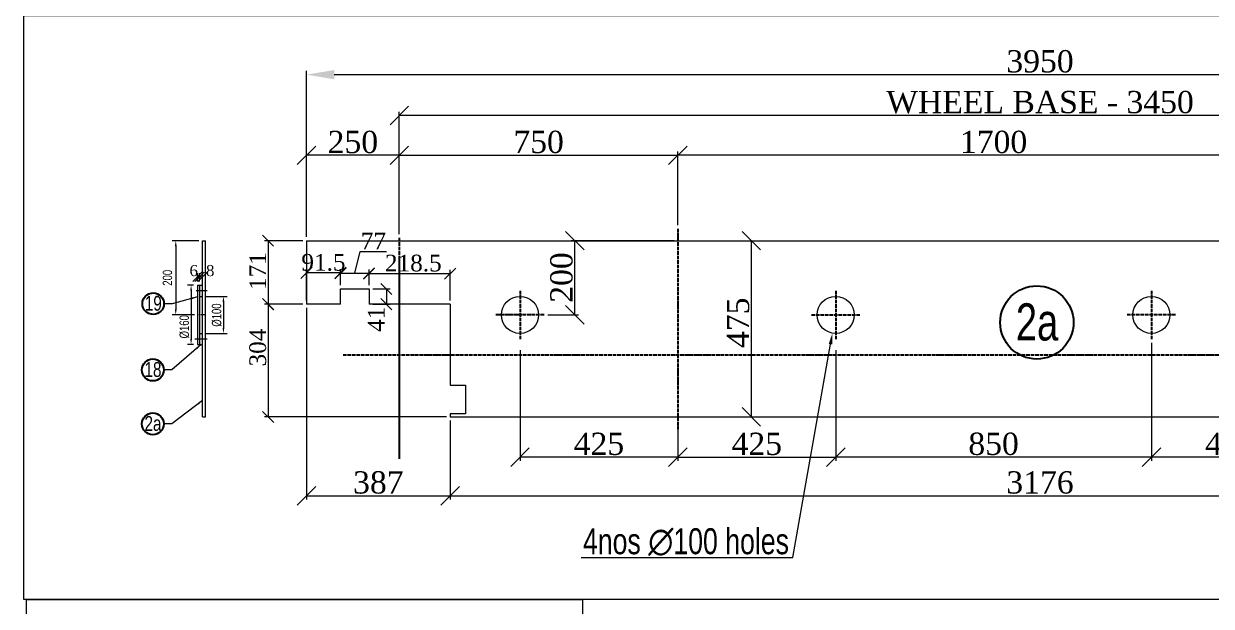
# Model space of a CAD drawing. Extents: x -1308 to 40334, y 1812 to 41869.
# Drawn here: x 33816 to 37013, y 37202 to 38772 of the extents above; entities that cross this region are included whole.
import ezdxf

# ---------------------------------------------------------------- set-up
doc = ezdxf.new("R2010")
doc.units = 0
doc.header["$LTSCALE"] = 0.4
doc.header["$MEASUREMENT"] = 0
doc.linetypes.add('ACAD_ISO04W100', pattern=[30, 24, -3, 0, -3])
doc.linetypes.add('CENTER', pattern=[50.8, 31.75, -6.35, 6.35, -6.35])
doc.layers.get('0').update_dxf_attribs({"lineweight": 20})
doc.layers.add('CENTRE', color=3, linetype='CENTER', lineweight=9)
doc.layers.add('Dim', color=7, linetype='Continuous', lineweight=9)
doc.styles.add('Rome', font='times.ttf')
doc.styles.get("Standard").update_dxf_attribs({"font": 'swisscl.ttf'})
doc.dimstyles.new('swaminathan$0', dxfattribs={"dimscale": 5, "dimtxt": 5, "dimasz": 3, "dimexe": 2, "dimexo": 2, "dimgap": 1, "dimtad": 1, "dimzin": 9, "dimdsep": 46, "dimtxsty": 'Standard', "dimcen": -2, "dimclrd": 256, "dimclre": 256, "dimclrt": 256, "dimadec": 0, "dimazin": 0, "dimtfac": 0.7, "dimtofl": 0, "dimtmove": 1, "dimatfit": 3, "dimfxl": 1, "dimtolj": 2, "dimtzin": 9, "dimlwd": -1, "dimlwe": -1, "dimarcsym": 0})
doc.dimstyles.new('swaminathan$3', dxfattribs={"dimscale": 5, "dimtxt": 5, "dimasz": 3, "dimexe": 2, "dimexo": 2, "dimgap": 1, "dimtad": 1, "dimtoh": 1, "dimzin": 9, "dimdsep": 46, "dimtxsty": 'Standard', "dimcen": 0, "dimclrd": 256, "dimclre": 256, "dimclrt": 256, "dimadec": 0, "dimazin": 0, "dimtfac": 0.7, "dimtofl": 0, "dimtmove": 1, "dimatfit": 3, "dimfxl": 1, "dimtolj": 2, "dimtzin": 9, "dimlwd": -1, "dimlwe": -1, "dimarcsym": 0})
doc.dimstyles.new('swaminathan$7', dxfattribs={"dimscale": 5, "dimtxt": 5, "dimasz": 5, "dimexe": 2, "dimexo": 2, "dimgap": 3, "dimtad": 1, "dimzin": 9, "dimdsep": 46, "dimtxsty": 'Standard', "dimcen": 2, "dimclrd": 256, "dimclre": 256, "dimadec": 0, "dimazin": 0, "dimtfac": 0.7, "dimtofl": 0, "dimtmove": 1, "dimatfit": 3, "dimfxl": 1, "dimtolj": 2, "dimtzin": 9, "dimlwd": -1, "dimlwe": -1, "dimarcsym": 0})

# ---------------------------------------------------------------- blocks, each defined once
blk = doc.blocks.new('*D849')
at = {"transparency": 16777216}
for p, q in [((34245.8, 37104.2), (34225.7, 36967.6)), ((34812.8, 37104.2), (34245.8, 37104.2))]:
    blk.add_line(p, q, dxfattribs=at)
blk.add_solid([(34223.3, 36967.9), (34228.2, 36967.2), (34223.6, 36952.7)], dxfattribs=at)
at = {"transparency": 16777216, "insert": (34531.8, 37140.6), "char_height": 50, "attachment_point": 5}
blk.add_mtext('\\A2;M8 Tappec holes -2nos', dxfattribs=at)
blk = doc.blocks.new('_Oblique')
at = {"layer": 'Dim', "color": 0, "lineweight": -2}
blk.add_line((-0.5, -0.5), (0.5, 0.5), dxfattribs=at)
blk = doc.blocks.new('*D1276')
at = {"layer": 'Dim', "transparency": 16777216}
for p, q in [((34963.8, 37684), (34963.8, 37489.5)), ((38139.8, 37659), (38139.8, 37489.5)), ((34963.8, 37499.5), (38139.8, 37499.5))]:
    blk.add_line(p, q, dxfattribs=at)
at = {"layer": 'Dim', "transparency": 16777216, "xscale": 50, "yscale": 50, "zscale": 50, "rotation": 180}
blk.add_blockref('_Oblique', (34963.8, 37499.5), dxfattribs=at)
at = {"layer": 'Dim', "transparency": 16777216, "xscale": 50, "yscale": 50, "zscale": 50}
blk.add_blockref('_Oblique', (38139.8, 37499.5), dxfattribs=at)
at = {"layer": 'Dim', "lineweight": -2, "transparency": 16777216, "insert": (36551.8, 37535.1), "char_height": 60, "attachment_point": 5, "style": 'Rome'}
blk.add_mtext('\\A2;3176', dxfattribs=at)
blk = doc.blocks.new('*D1281')
at = {"layer": 'Dim', "transparency": 16777216}
for p, q in [((34576.8, 38197), (34576.8, 38644.5)), ((34651.8, 38634.5), (38451.8, 38634.5)), ((38526.8, 38197), (38526.8, 38644.5))]:
    blk.add_line(p, q, dxfattribs=at)
for points in [[(34651.8, 38647), (34651.8, 38622), (34576.8, 38634.5)], [(38451.8, 38647), (38451.8, 38622), (38526.8, 38634.5)]]:
    blk.add_solid(points, dxfattribs=at)
at = {"layer": 'Dim', "lineweight": -2, "transparency": 16777216, "insert": (36551.8, 38670.1), "char_height": 60, "attachment_point": 5, "style": 'Rome'}
blk.add_mtext('\\A2;3950', dxfattribs=at)
blk = doc.blocks.new('*D1282')
at = {"layer": 'Dim', "transparency": 16777216}
for p, q in [((34826.8, 38205), (34826.8, 38534.3)), ((38276.8, 38205), (38276.8, 38534.3)), ((38276.8, 38524.3), (34826.8, 38524.3))]:
    blk.add_line(p, q, dxfattribs=at)
at = {"layer": 'Dim', "transparency": 16777216, "xscale": 50, "yscale": 50, "zscale": 50, "rotation": 180}
blk.add_blockref('_Oblique', (34826.8, 38524.3), dxfattribs=at)
at = {"layer": 'Dim', "transparency": 16777216, "xscale": 50, "yscale": 50, "zscale": 50}
blk.add_blockref('_Oblique', (38276.8, 38524.3), dxfattribs=at)
at = {"layer": 'Dim', "lineweight": -2, "transparency": 16777216, "insert": (36551.8, 38560), "char_height": 60, "attachment_point": 5, "style": 'Rome'}
blk.add_mtext('\\A2;WHEEL BASE - 3450', dxfattribs=at)
blk = doc.blocks.new('*D1283')
at = {"layer": 'Dim', "transparency": 16777216}
for p, q in [((34826.8, 38205), (34826.8, 38427.1)), ((34826.8, 38417.1), (35576.8, 38417.1)), ((35576.8, 38229), (35576.8, 38427.1))]:
    blk.add_line(p, q, dxfattribs=at)
at = {"layer": 'Dim', "transparency": 16777216, "xscale": 50, "yscale": 50, "zscale": 50, "rotation": 180}
blk.add_blockref('_Oblique', (34826.8, 38417.1), dxfattribs=at)
at = {"layer": 'Dim', "transparency": 16777216, "xscale": 50, "yscale": 50, "zscale": 50}
blk.add_blockref('_Oblique', (35576.8, 38417.1), dxfattribs=at)
at = {"layer": 'Dim', "lineweight": -2, "transparency": 16777216, "insert": (35201.8, 38452.8), "char_height": 60, "attachment_point": 5, "style": 'Rome'}
blk.add_mtext('\\A2;750', dxfattribs=at)
blk = doc.blocks.new('*D1284')
at = {"layer": 'Dim', "transparency": 16777216}
for p, q in [((34576.8, 38205), (34576.8, 38427.1)), ((34826.8, 38417.1), (34576.8, 38417.1)), ((34826.8, 38205), (34826.8, 38427.1))]:
    blk.add_line(p, q, dxfattribs=at)
at = {"layer": 'Dim', "transparency": 16777216, "xscale": 50, "yscale": 50, "zscale": 50, "rotation": 180}
blk.add_blockref('_Oblique', (34576.8, 38417.1), dxfattribs=at)
at = {"layer": 'Dim', "transparency": 16777216, "xscale": 50, "yscale": 50, "zscale": 50}
blk.add_blockref('_Oblique', (34826.8, 38417.1), dxfattribs=at)
at = {"layer": 'Dim', "lineweight": -2, "transparency": 16777216, "insert": (34701.8, 38452.7), "char_height": 60, "attachment_point": 5, "style": 'Rome'}
blk.add_mtext('\\A2;250', dxfattribs=at)
blk = doc.blocks.new('*D1280')
at = {"layer": 'Dim', "transparency": 16777216}
for p, q in [((35576.8, 38229), (35576.8, 38427.1)), ((37276.8, 38417.1), (35576.8, 38417.1)), ((37276.8, 38217), (37276.8, 38427.1))]:
    blk.add_line(p, q, dxfattribs=at)
at = {"layer": 'Dim', "transparency": 16777216, "xscale": 50, "yscale": 50, "zscale": 50, "rotation": 180}
blk.add_blockref('_Oblique', (35576.8, 38417.1), dxfattribs=at)
at = {"layer": 'Dim', "transparency": 16777216, "xscale": 50, "yscale": 50, "zscale": 50}
blk.add_blockref('_Oblique', (37276.8, 38417.1), dxfattribs=at)
at = {"layer": 'Dim', "lineweight": -2, "transparency": 16777216, "insert": (36426.8, 38452.8), "char_height": 60, "attachment_point": 5, "style": 'Rome'}
blk.add_mtext('\\A2;1700', dxfattribs=at)
blk = doc.blocks.new('*D1285')
at = {"layer": 'Dim', "transparency": 16777216}
for p, q in [((36001.8, 37892), (36001.8, 37593.6)), ((35576.8, 37694), (35576.8, 37593.6)), ((35576.8, 37603.6), (36001.8, 37603.6))]:
    blk.add_line(p, q, dxfattribs=at)
at = {"layer": 'Dim', "transparency": 16777216, "xscale": 50, "yscale": 50, "zscale": 50, "rotation": 180}
blk.add_blockref('_Oblique', (35576.8, 37603.6), dxfattribs=at)
at = {"layer": 'Dim', "transparency": 16777216, "xscale": 50, "yscale": 50, "zscale": 50}
blk.add_blockref('_Oblique', (36001.8, 37603.6), dxfattribs=at)
at = {"layer": 'Dim', "lineweight": -2, "transparency": 16777216, "insert": (35789.3, 37639.1), "char_height": 60, "attachment_point": 5, "style": 'Rome'}
blk.add_mtext('\\A2;425', dxfattribs=at)
blk = doc.blocks.new('*D1286')
at = {"layer": 'Dim', "transparency": 16777216}
for p, q in [((35151.8, 37892), (35151.8, 37593.6)), ((35576.8, 37694), (35576.8, 37593.6)), ((35576.8, 37603.6), (35151.8, 37603.6))]:
    blk.add_line(p, q, dxfattribs=at)
at = {"layer": 'Dim', "transparency": 16777216, "xscale": 50, "yscale": 50, "zscale": 50, "rotation": 180}
blk.add_blockref('_Oblique', (35151.8, 37603.6), dxfattribs=at)
at = {"layer": 'Dim', "transparency": 16777216, "xscale": 50, "yscale": 50, "zscale": 50}
blk.add_blockref('_Oblique', (35576.8, 37603.6), dxfattribs=at)
at = {"layer": 'Dim', "lineweight": -2, "transparency": 16777216, "insert": (35364.3, 37639.1), "char_height": 60, "attachment_point": 5, "style": 'Rome'}
blk.add_mtext('\\A2;425', dxfattribs=at)
blk = doc.blocks.new('*D1299')
at = {"layer": 'Dim', "transparency": 16777216}
for p, q in [((36851.8, 37892), (36851.8, 37593.6)), ((37276.8, 37694), (37276.8, 37593.6)), ((37276.8, 37603.6), (36851.8, 37603.6))]:
    blk.add_line(p, q, dxfattribs=at)
at = {"layer": 'Dim', "transparency": 16777216, "xscale": 50, "yscale": 50, "zscale": 50, "rotation": 180}
blk.add_blockref('_Oblique', (36851.8, 37603.6), dxfattribs=at)
at = {"layer": 'Dim', "transparency": 16777216, "xscale": 50, "yscale": 50, "zscale": 50}
blk.add_blockref('_Oblique', (37276.8, 37603.6), dxfattribs=at)
at = {"layer": 'Dim', "lineweight": -2, "transparency": 16777216, "insert": (37064.3, 37639.1), "char_height": 60, "attachment_point": 5, "style": 'Rome'}
blk.add_mtext('\\A2;425', dxfattribs=at)
blk = doc.blocks.new('*D1300')
at = {"layer": 'Dim', "transparency": 16777216}
for p, q in [((36001.8, 37892), (36001.8, 37593.6)), ((36851.8, 37912), (36851.8, 37593.6)), ((36851.8, 37603.6), (36001.8, 37603.6))]:
    blk.add_line(p, q, dxfattribs=at)
at = {"layer": 'Dim', "transparency": 16777216, "xscale": 50, "yscale": 50, "zscale": 50, "rotation": 180}
blk.add_blockref('_Oblique', (36001.8, 37603.6), dxfattribs=at)
at = {"layer": 'Dim', "transparency": 16777216, "xscale": 50, "yscale": 50, "zscale": 50}
blk.add_blockref('_Oblique', (36851.8, 37603.6), dxfattribs=at)
at = {"layer": 'Dim', "lineweight": -2, "transparency": 16777216, "insert": (36426.8, 37639.1), "char_height": 60, "attachment_point": 5, "style": 'Rome'}
blk.add_mtext('\\A2;850', dxfattribs=at)
blk = doc.blocks.new('*D1301')
at = {"layer": 'Dim', "transparency": 16777216}
for p, q in [((35566.8, 38187), (35289.1, 38187)), ((35299.1, 37987), (35299.1, 38187)), ((35226.8, 37987), (35309.1, 37987))]:
    blk.add_line(p, q, dxfattribs=at)
at = {"layer": 'Dim', "transparency": 16777216, "xscale": 50, "yscale": 50, "zscale": 50}
for p, rotation in [((35299.1, 38187), 90), ((35299.1, 37987), 270)]:
    blk.add_blockref('_Oblique', p, dxfattribs=dict(at, rotation=rotation))
at = {"layer": 'Dim', "lineweight": -2, "transparency": 16777216, "insert": (35263.6, 38087.7), "char_height": 60, "attachment_point": 5, "rotation": 90, "style": 'Rome'}
blk.add_mtext('\\A2;200', dxfattribs=at)
blk = doc.blocks.new('*D1307')
at = {"layer": 'Dim', "transparency": 16777216}
for p, q in [((34706.8, 38099.2), (34721.6, 38158)), ((34721.6, 38158), (34792.6, 38158)), ((34668.3, 38067), (34668.3, 38109.2)), ((34668.3, 38099.2), (34745.3, 38099.2)), ((34745.3, 38067), (34745.3, 38109.2))]:
    blk.add_line(p, q, dxfattribs=at)
at = {"layer": 'Dim', "transparency": 16777216, "xscale": 30, "yscale": 30, "zscale": 30, "rotation": 180}
blk.add_blockref('_Oblique', (34668.3, 38099.2), dxfattribs=at)
at = {"layer": 'Dim', "transparency": 16777216, "xscale": 30, "yscale": 30, "zscale": 30}
blk.add_blockref('_Oblique', (34745.3, 38099.2), dxfattribs=at)
at = {"layer": 'Dim', "lineweight": -2, "transparency": 16777216, "insert": (34757.1, 38186), "char_height": 45, "attachment_point": 5, "style": 'Rome'}
blk.add_mtext('\\A2;77', dxfattribs=at)
blk = doc.blocks.new('*D1308')
at = {"layer": 'Dim', "transparency": 16777216}
for p, q in [((34745.3, 38067), (34745.3, 38108.3)), ((34745.3, 38098.3), (34963.8, 38098.3)), ((34963.8, 38026), (34963.8, 38108.3))]:
    blk.add_line(p, q, dxfattribs=at)
at = {"layer": 'Dim', "transparency": 16777216, "xscale": 30, "yscale": 30, "zscale": 30, "rotation": 180}
blk.add_blockref('_Oblique', (34745.3, 38098.3), dxfattribs=at)
at = {"layer": 'Dim', "transparency": 16777216, "xscale": 30, "yscale": 30, "zscale": 30}
blk.add_blockref('_Oblique', (34963.8, 38098.3), dxfattribs=at)
at = {"layer": 'Dim', "lineweight": -2, "transparency": 16777216, "insert": (34864.5, 38126.2), "char_height": 45, "attachment_point": 5, "style": 'Rome'}
blk.add_mtext('\\A2;218.5', dxfattribs=at)
blk = doc.blocks.new('*D1309')
at = {"layer": 'Dim', "transparency": 16777216}
for p, q in [((34576.8, 38026), (34576.8, 38110.2)), ((34668.3, 38100.2), (34576.8, 38100.2)), ((34668.3, 38067), (34668.3, 38110.2))]:
    blk.add_line(p, q, dxfattribs=at)
at = {"layer": 'Dim', "transparency": 16777216, "xscale": 30, "yscale": 30, "zscale": 30, "rotation": 180}
blk.add_blockref('_Oblique', (34576.8, 38100.2), dxfattribs=at)
at = {"layer": 'Dim', "transparency": 16777216, "xscale": 30, "yscale": 30, "zscale": 30}
blk.add_blockref('_Oblique', (34668.3, 38100.2), dxfattribs=at)
at = {"layer": 'Dim', "lineweight": -2, "transparency": 16777216, "insert": (34622.5, 38128.2), "char_height": 45, "attachment_point": 5, "style": 'Rome'}
blk.add_mtext('\\A2;91.5', dxfattribs=at)
blk = doc.blocks.new('*D1310')
at = {"layer": 'Dim', "transparency": 16777216}
for p, q in [((34755.3, 38057), (34802, 38057)), ((34792, 38057), (34792, 38016)), ((34755.3, 38016), (34802, 38016))]:
    blk.add_line(p, q, dxfattribs=at)
at = {"layer": 'Dim', "transparency": 16777216, "xscale": 30, "yscale": 30, "zscale": 30}
for p, rotation in [((34792, 38057), 90), ((34792, 38016), 270)]:
    blk.add_blockref('_Oblique', p, dxfattribs=dict(at, rotation=rotation))
at = {"layer": 'Dim', "lineweight": -2, "transparency": 16777216, "insert": (34764.5, 37975.1), "char_height": 45, "attachment_point": 5, "rotation": 90, "style": 'Rome'}
blk.add_mtext('\\A2;41', dxfattribs=at)
blk = doc.blocks.new('*D1311')
at = {"layer": 'Dim', "transparency": 16777216}
for p, q in [((34566.8, 38187), (34463.5, 38187)), ((34473.5, 38187), (34473.5, 38016)), ((34566.8, 38016), (34463.5, 38016))]:
    blk.add_line(p, q, dxfattribs=at)
at = {"layer": 'Dim', "transparency": 16777216, "xscale": 30, "yscale": 30, "zscale": 30}
for p, rotation in [((34473.5, 38187), 90), ((34473.5, 38016), 270)]:
    blk.add_blockref('_Oblique', p, dxfattribs=dict(at, rotation=rotation))
at = {"layer": 'Dim', "lineweight": -2, "transparency": 16777216, "insert": (34445.6, 38105.1), "char_height": 45, "attachment_point": 5, "rotation": 90, "style": 'Rome'}
blk.add_mtext('\\A2;171', dxfattribs=at)
blk = doc.blocks.new('*D1340')
at = {"layer": 'Dim', "transparency": 16777216}
for p, q in [((34566.8, 38187), (34463.5, 38187)), ((34473.5, 38187), (34473.5, 38016)), ((34566.8, 38016), (34463.5, 38016))]:
    blk.add_line(p, q, dxfattribs=at)
at = {"layer": 'Dim', "transparency": 16777216, "xscale": 30, "yscale": 30, "zscale": 30}
for p, rotation in [((34473.5, 38187), 90), ((34473.5, 38016), 270)]:
    blk.add_blockref('_Oblique', p, dxfattribs=dict(at, rotation=rotation))
at = {"layer": 'Dim', "lineweight": -2, "transparency": 16777216, "insert": (34445.6, 38105.1), "char_height": 45, "attachment_point": 5, "rotation": 90, "style": 'Rome'}
blk.add_mtext('\\A2;171', dxfattribs=at)
blk = doc.blocks.new('*D1339')
at = {"layer": 'Dim', "transparency": 16777216}
for p, q in [((34566.8, 38016), (34463.6, 38016)), ((34473.6, 38016), (34473.6, 37712)), ((34953.8, 37712), (34463.6, 37712))]:
    blk.add_line(p, q, dxfattribs=at)
at = {"layer": 'Dim', "transparency": 16777216, "xscale": 30, "yscale": 30, "zscale": 30}
for p, rotation in [((34473.6, 38016), 90), ((34473.6, 37712), 270)]:
    blk.add_blockref('_Oblique', p, dxfattribs=dict(at, rotation=rotation))
at = {"layer": 'Dim', "lineweight": -2, "transparency": 16777216, "insert": (34445.8, 37899), "char_height": 45, "attachment_point": 5, "rotation": 90, "style": 'Rome'}
blk.add_mtext('\\A2;304', dxfattribs=at)
blk = doc.blocks.new('*D1329')
at = {"layer": 'Dim', "transparency": 16777216}
for p, q in [((34576.8, 38006), (34576.8, 37489.5)), ((34963.8, 37702), (34963.8, 37489.5)), ((34576.8, 37499.5), (34963.8, 37499.5))]:
    blk.add_line(p, q, dxfattribs=at)
at = {"layer": 'Dim', "transparency": 16777216, "xscale": 50, "yscale": 50, "zscale": 50, "rotation": 180}
blk.add_blockref('_Oblique', (34576.8, 37499.5), dxfattribs=at)
at = {"layer": 'Dim', "transparency": 16777216, "xscale": 50, "yscale": 50, "zscale": 50}
blk.add_blockref('_Oblique', (34963.8, 37499.5), dxfattribs=at)
at = {"layer": 'Dim', "lineweight": -2, "transparency": 16777216, "insert": (34770.3, 37535.1), "char_height": 60, "attachment_point": 5, "style": 'Rome'}
blk.add_mtext('\\A2;387', dxfattribs=at)
blk = doc.blocks.new('*D1328')
at = {"layer": 'Dim', "transparency": 16777216}
for p, q in [((35586.8, 38187), (35784.7, 38187)), ((35774.7, 37712), (35774.7, 38187)), ((35586.8, 37712), (35784.7, 37712))]:
    blk.add_line(p, q, dxfattribs=at)
at = {"layer": 'Dim', "transparency": 16777216, "xscale": 50, "yscale": 50, "zscale": 50}
for p, rotation in [((35774.7, 38187), 90), ((35774.7, 37712), 270)]:
    blk.add_blockref('_Oblique', p, dxfattribs=dict(at, rotation=rotation))
at = {"layer": 'Dim', "lineweight": -2, "transparency": 16777216, "insert": (35739.1, 37965.8), "char_height": 60, "attachment_point": 5, "rotation": 90, "style": 'Rome'}
blk.add_mtext('\\A2;475', dxfattribs=at)
blk = doc.blocks.new('*D1341')
at = {"transparency": 16777216}
for p, q in [((35886.2, 37332.8), (35987.9, 37908.2)), ((35316.1, 37332.8), (35886.2, 37332.8))]:
    blk.add_line(p, q, dxfattribs=at)
blk.add_solid([(35982.9, 37909.1), (35992.8, 37907.4), (35993.1, 37937.8)], dxfattribs=at)
at = {"transparency": 16777216, "insert": (35598.6, 37374.7), "char_height": 70, "attachment_point": 5}
blk.add_mtext('\\A2;4nos ∅100 holes', dxfattribs=at)
blk = doc.blocks.new('*D1342')
at = {"transparency": 16777216}
for p, q in [((34287, 38187), (34214.9, 38187)), ((34224.9, 38172), (34224.9, 38002)), ((34275.4, 37987), (34214.9, 37987))]:
    blk.add_line(p, q, dxfattribs=at)
for points in [[(34222.4, 38172), (34227.4, 38172), (34224.9, 38187)], [(34222.4, 38002), (34227.4, 38002), (34224.9, 37987)]]:
    blk.add_solid(points, dxfattribs=at)
at = {"transparency": 16777216, "insert": (34202.6, 38087), "char_height": 25, "attachment_point": 5, "rotation": 90}
blk.add_mtext('\\A2;200', dxfattribs=at)
blk = doc.blocks.new('*D1343')
at = {"transparency": 16777216}
for p, q in [((34307, 38037), (34363.3, 38037)), ((34353.3, 38022), (34353.3, 37952)), ((34307, 37937), (34363.3, 37937))]:
    blk.add_line(p, q, dxfattribs=at)
for points in [[(34350.8, 38022), (34355.8, 38022), (34353.3, 38037)], [(34350.8, 37952), (34355.8, 37952), (34353.3, 37937)]]:
    blk.add_solid(points, dxfattribs=at)
at = {"transparency": 16777216, "insert": (34335.2, 37986.5), "char_height": 25, "attachment_point": 5, "rotation": 90}
blk.add_mtext('\\A2;%%C100', dxfattribs=at)
blk = doc.blocks.new('*D1344')
at = {"transparency": 16777216}
for p, q in [((34273, 38067), (34256.2, 38067)), ((34266.2, 38052), (34266.2, 37922)), ((34273, 37907), (34256.2, 37907))]:
    blk.add_line(p, q, dxfattribs=at)
for points in [[(34263.7, 38052), (34268.7, 38052), (34266.2, 38067)], [(34263.7, 37922), (34268.7, 37922), (34266.2, 37907)]]:
    blk.add_solid(points, dxfattribs=at)
at = {"transparency": 16777216, "insert": (34248.1, 37955), "char_height": 25, "attachment_point": 5, "rotation": 90}
blk.add_mtext('\\A2;%%C160', dxfattribs=at)
blk = doc.blocks.new('*D1345')
at = {"layer": 'Dim', "transparency": 16777216}
for p, q in [((34289, 38077), (34289, 38099.7)), ((34289, 38089.7), (34297, 38089.7)), ((34297, 38077), (34297, 38099.7))]:
    blk.add_line(p, q, dxfattribs=at)
at = {"layer": 'Dim', "transparency": 16777216, "xscale": 25, "yscale": 25, "zscale": 25, "rotation": 180}
blk.add_blockref('_Oblique', (34289, 38089.7), dxfattribs=at)
at = {"layer": 'Dim', "transparency": 16777216, "xscale": 25, "yscale": 25, "zscale": 25}
blk.add_blockref('_Oblique', (34297, 38089.7), dxfattribs=at)
at = {"layer": 'Dim', "lineweight": -2, "transparency": 16777216, "insert": (34317.6, 38106.3), "char_height": 30, "attachment_point": 5, "style": 'Rome'}
blk.add_mtext('\\A2;8', dxfattribs=at)
blk = doc.blocks.new('*D1346')
at = {"layer": 'Dim', "transparency": 16777216}
for p, q in [((34283, 38077), (34283, 38099.7)), ((34289, 38089.7), (34283, 38089.7)), ((34289, 38077), (34289, 38099.7))]:
    blk.add_line(p, q, dxfattribs=at)
at = {"layer": 'Dim', "transparency": 16777216, "xscale": 25, "yscale": 25, "zscale": 25, "rotation": 180}
blk.add_blockref('_Oblique', (34283, 38089.7), dxfattribs=at)
at = {"layer": 'Dim', "transparency": 16777216, "xscale": 25, "yscale": 25, "zscale": 25}
blk.add_blockref('_Oblique', (34289, 38089.7), dxfattribs=at)
at = {"layer": 'Dim', "lineweight": -2, "transparency": 16777216, "insert": (34273.3, 38106.3), "char_height": 30, "attachment_point": 5, "style": 'Rome'}
blk.add_mtext('\\A2;6', dxfattribs=at)

msp = doc.modelspace()

# ---------------------------------------------------------------- linework, layer by layer
for p, q in [((34296.991, 37712.01), (34296.991, 38187.01)), ((34304.991, 37712.01), (34304.991, 38187.01))]:
    msp.add_line(p, q)
at = {"color": 0}
for p, q in [((34296.991, 38187.01), (34304.991, 38187.01)), ((34576.768, 38187.01), (38526.768, 38187.01)), ((34576.768, 38187.01), (34576.768, 38016.01)), ((34282.991, 38067.01), (34282.991, 37907.01)), ((34282.991, 38067.01), (34296.991, 38067.01)), ((34288.991, 38067.01), (34296.991, 38067.01)), ((34288.991, 38067.01), (34288.991, 37907.01)), ((34668.268, 38016.01), (34668.268, 38057.01)), ((34668.268, 38057.01), (34745.268, 38057.01)), ((34745.268, 38057.01), (34745.268, 38016.01)), ((34288.991, 38037.01), (34296.991, 38037.01)), ((34668.268, 38016.01), (34576.768, 38016.01)), ((34963.768, 38016.01), (34745.268, 38016.01)), ((34963.768, 38016.01), (34963.768, 37797.51)), ((34288.991, 37937.01), (34296.991, 37937.01)), ((34282.991, 37907.01), (34296.991, 37907.01)), ((34288.991, 37907.01), (34296.991, 37907.01)), ((34963.768, 37797.51), (35004.768, 37797.51)), ((35004.768, 37797.51), (35004.768, 37720.51)), ((34296.991, 37712.01), (34304.991, 37712.01)), ((35004.768, 37720.51), (34963.768, 37720.51)), ((34963.768, 37720.51), (34963.768, 37712.01)), ((34963.768, 37712.01), (38139.768, 37712.01))]:
    msp.add_line(p, q, dxfattribs=at)
at = {"color": 7, "true_color": 0xffffff}
msp.add_line((34826.768, 38114.01), (34826.768, 37624.01), dxfattribs=at)
msp.add_line((34826.768, 38114.01), (34826.768, 37624.01), dxfattribs=at)
at = {"color": 0}
for points in [[(33815.635, 38793.909), (38931.504, 38793.909), (38931.504, 37219.767), (33815.635, 37219.767)], [(33823.444, 37219.767), (35319.622, 37219.767), (35319.622, 35928.984), (33823.444, 35928.984)]]:
    msp.add_lwpolyline(points, close=True, dxfattribs=at)
for centre in [(35151.768, 37987.01), (36001.768, 37987.01), (36851.768, 37987.01)]:
    msp.add_circle(centre, 50, dxfattribs=at)
at = {"layer": 'CENTRE', "color": 0, "linetype": 'ACAD_ISO04W100', "lineweight": -2}
for p, q in [((35576.768, 38219.01), (35576.768, 37679.01)), ((34826.768, 38195.01), (34826.768, 37599.01)), ((34826.768, 38139.01), (34826.768, 37599.01)), ((35151.768, 38052.01), (35151.768, 37922.01)), ((36001.768, 38052.01), (36001.768, 37922.01)), ((36851.768, 38052.01), (36851.768, 37922.01)), ((35216.768, 37987.01), (35086.768, 37987.01)), ((35936.768, 37987.01), (36066.768, 37987.01)), ((36916.768, 37987.01), (36786.768, 37987.01)), ((34675.426, 37879.01), (38534.768, 37879.01))]:
    msp.add_line(p, q, dxfattribs=at)
at = {"layer": 'CENTRE'}
for p, q in [((34309.052, 38052.01), (34280.045, 38052.01)), ((34304.991, 37987.01), (34285.427, 37987.01)), ((34309.224, 37922.01), (34275.86, 37922.01))]:
    msp.add_line(p, q, dxfattribs=at)
at = {"layer": 'Dim', "lineweight": -2}
for centre, radius in [((36543.418, 37966.584), 98.661), ((34164.091, 38017.227), 28.966), ((34163.191, 37838.772), 29.662), ((34163.191, 37693.328), 29.662)]:
    msp.add_circle(centre, radius, dxfattribs=at)

# ---------------------------------------------------------------- texts
at = {"layer": 'Dim', "lineweight": -2, "attachment_point": 5}
for s, insert, char_height in [('19', (34164.482, 38018.007), 40), ('2a', (36543.809, 37967.364), 100), ('18', (34163.582, 37839.552), 40), ('2a', (34163.582, 37694.108), 40)]:
    msp.add_mtext(s, dxfattribs=dict(at, insert=insert, char_height=char_height))

# ---------------------------------------------------------------- dimensions: what is measured, and where the dimension line sits
at = {"color": 0}
dim = msp.add_linear_dim(base=(34224.917, 37987.01), p1=(34296.991, 38187.01), p2=(34285.427, 37987.01), angle=90, dimstyle='swaminathan$0', dxfattribs=at)
dim.commit()
dim.dimension.update_dxf_attribs({"geometry": '*D1342', "text_midpoint": (34220.358, 38087.01), "dimtype": 160})
for base, p1, p2, picture, middle in [((34266.232, 37907.01), (34282.991, 38067.01), (34282.991, 37907.01), '*D1344', (34266.232, 37954.961)), ((34353.32, 37937.01), (34296.991, 38037.01), (34296.991, 37937.01), '*D1343', (34353.32, 37986.545))]:
    dim = msp.add_linear_dim(base=base, p1=p1, p2=p2, angle=90, text='%%C<>', dimstyle='swaminathan$0', dxfattribs=at)
    dim.commit()
    dim.dimension.update_dxf_attribs({"geometry": picture, "text_midpoint": middle, "dimtype": 160})
for p1, p2, text, override, picture, middle in [((36010.463, 38036.248), (35993.073, 37937.772), '4nos <> holes', {"dimtxt": 14, "dimasz": 6}, '*D1341', (35886.241, 37332.805)), ((34165.424, 36556.969), (34223.555, 36952.723), 'M8 Tappec holes -2nos', {"dimtxt": 10}, '*D849', (34245.801, 37104.172))]:
    dim = msp.add_diameter_dim_2p(p1=p1, p2=p2, text=text, dimstyle='swaminathan$3', override=override, dxfattribs=at)
    dim.commit()
    dim.dimension.update_dxf_attribs({"geometry": picture, "text_midpoint": middle, "dimtype": 163})
at = {"layer": 'Dim', "lineweight": -2}
dim = msp.add_linear_dim(base=(34826.768, 38524.285), p1=(38276.768, 38195.01), p2=(34826.768, 38195.01), text='WHEEL BASE - <>', dimstyle='swaminathan$0', override={"dimtxt": 12, "dimasz": 10, "dimtxsty": 'Rome', "dimblk1": 'Oblique', "dimblk2": 'Oblique', "dimsah": 1}, dxfattribs=at)
dim.commit()
dim.dimension.update_dxf_attribs({"geometry": '*D1282', "text_midpoint": (36551.768, 38559.956)})
for base, p1, p2, override, picture, middle in [((38526.768, 38634.498), (34576.768, 38187.01), (38526.768, 38187.01), {"dimtxt": 12, "dimasz": 15, "dimtxsty": 'Rome', "dimsah": 1}, '*D1281', (36551.768, 38670.104)), ((34576.768, 38417.149), (34826.768, 38195.01), (34576.768, 38195.01), {"dimtxt": 12, "dimasz": 10, "dimtxsty": 'Rome', "dimblk1": 'Oblique', "dimblk2": 'Oblique', "dimsah": 1}, '*D1284', (34701.768, 38452.668)), ((35576.768, 38417.149), (34826.768, 38195.01), (35576.768, 38219.01), {"dimtxt": 12, "dimasz": 10, "dimtxsty": 'Rome', "dimblk1": 'Oblique', "dimblk2": 'Oblique', "dimsah": 1}, '*D1283', (35201.768, 38452.754)), ((35576.768, 38417.149), (37276.768, 38207.01), (35576.768, 38219.01), {"dimtxt": 12, "dimasz": 10, "dimtxsty": 'Rome', "dimblk1": 'Oblique', "dimblk2": 'Oblique', "dimsah": 1}, '*D1280', (36426.768, 38452.754))]:
    dim = msp.add_linear_dim(base=base, p1=p1, p2=p2, dimstyle='swaminathan$0', override=override, dxfattribs=at)
    dim.commit()
    dim.dimension.update_dxf_attribs({"geometry": picture, "text_midpoint": middle})
for base, p1, p2, override, picture, middle in [((34745.268, 38099.237), (34668.268, 38057.01), (34745.268, 38057.01), {"dimtxt": 9, "dimasz": 6, "dimtxsty": 'Rome', "dimblk1": 'Oblique', "dimblk2": 'Oblique', "dimsah": 1}, '*D1307', (34726.619, 38158.018)), ((34576.768, 38100.199), (34668.268, 38057.01), (34576.768, 38016.01), {"dimtxt": 9, "dimasz": 6, "dimtxsty": 'Rome', "dimblk1": 'Oblique', "dimblk2": 'Oblique', "dimsah": 1}, '*D1309', (34622.518, 38100.199)), ((34963.768, 38098.276), (34745.268, 38057.01), (34963.768, 38016.01), {"dimtxt": 9, "dimasz": 6, "dimtxsty": 'Rome', "dimblk1": 'Oblique', "dimblk2": 'Oblique', "dimsah": 1}, '*D1308', (34864.518, 38098.276)), ((34282.991, 38089.741), (34288.991, 38067.01), (34282.991, 38067.01), {"dimtxt": 6, "dimasz": 5, "dimgap": 0.25, "dimtxsty": 'Rome', "dimblk1": 'Oblique', "dimblk2": 'Oblique', "dimsah": 1}, '*D1346', (34273.305, 38089.741)), ((34296.991, 38089.741), (34288.991, 38067.01), (34296.991, 38067.01), {"dimtxt": 6, "dimasz": 5, "dimgap": 0.25, "dimtxsty": 'Rome', "dimblk1": 'Oblique', "dimblk2": 'Oblique', "dimsah": 1}, '*D1345', (34317.578, 38089.741)), ((34963.768, 37499.535), (34576.768, 38016.01), (34963.768, 37712.01), {"dimtxt": 12, "dimasz": 10, "dimtxsty": 'Rome', "dimblk1": 'Oblique', "dimblk2": 'Oblique', "dimsah": 1}, '*D1329', (34770.268, 37499.535)), ((36001.768, 37603.608), (35576.768, 37704.01), (36001.768, 37902.01), {"dimtxt": 12, "dimasz": 10, "dimtxsty": 'Rome', "dimblk1": 'Oblique', "dimblk2": 'Oblique', "dimsah": 1}, '*D1285', (35789.268, 37603.608)), ((38139.768, 37499.535), (34963.768, 37694.01), (38139.768, 37669.01), {"dimtxt": 12, "dimasz": 10, "dimtxsty": 'Rome', "dimblk1": 'Oblique', "dimblk2": 'Oblique', "dimsah": 1}, '*D1276', (36551.768, 37499.535))]:
    dim = msp.add_linear_dim(base=base, p1=p1, p2=p2, dimstyle='swaminathan$0', override=override, dxfattribs=at)
    dim.commit()
    dim.dimension.update_dxf_attribs({"geometry": picture, "text_midpoint": middle, "dimtype": 160})
for base, p1, p2, angle, override, picture, middle in [((35299.139, 38187.01), (35216.768, 37987.01), (35576.768, 38187.01), 90, {"dimtxt": 12, "dimasz": 10, "dimtxsty": 'Rome', "dimblk1": 'Oblique', "dimblk2": 'Oblique', "dimsah": 1}, '*D1301', (35299.139, 38087.721)), ((35774.658, 38187.01), (35576.768, 37712.01), (35576.768, 38187.01), 90, {"dimtxt": 12, "dimasz": 10, "dimtxsty": 'Rome', "dimblk1": 'Oblique', "dimblk2": 'Oblique', "dimsah": 1}, '*D1328', (35774.658, 37965.848)), ((34473.534, 38016.01), (34576.768, 38187.01), (34576.768, 38016.01), 90, {"dimtxt": 9, "dimasz": 6, "dimtxsty": 'Rome', "dimblk1": 'Oblique', "dimblk2": 'Oblique', "dimsah": 1}, '*D1311', (34473.534, 38105.087)), ((34473.534, 38016.01), (34576.768, 38187.01), (34576.768, 38016.01), 90, {"dimtxt": 9, "dimasz": 6, "dimtxsty": 'Rome', "dimblk1": 'Oblique', "dimblk2": 'Oblique', "dimsah": 1}, '*D1340', (34473.534, 38105.087)), ((34791.961, 38016.01), (34745.268, 38057.01), (34745.268, 38016.01), 90, {"dimtxt": 9, "dimasz": 6, "dimtxsty": 'Rome', "dimblk1": 'Oblique', "dimblk2": 'Oblique', "dimsah": 1}, '*D1310', (34791.961, 37975.103)), ((34473.64, 37712.01), (34576.768, 38016.01), (34963.768, 37712.01), 90, {"dimtxt": 9, "dimasz": 6, "dimtxsty": 'Rome', "dimblk1": 'Oblique', "dimblk2": 'Oblique', "dimsah": 1}, '*D1339', (34473.64, 37899.035)), ((36001.768, 37603.608), (36851.768, 37922.01), (36001.768, 37902.01), 180, {"dimtxt": 12, "dimasz": 10, "dimtxsty": 'Rome', "dimblk1": 'Oblique', "dimblk2": 'Oblique', "dimsah": 1}, '*D1300', (36426.768, 37603.608)), ((35151.768, 37603.608), (35576.768, 37704.01), (35151.768, 37902.01), 180, {"dimtxt": 12, "dimasz": 10, "dimtxsty": 'Rome', "dimblk1": 'Oblique', "dimblk2": 'Oblique', "dimsah": 1}, '*D1286', (35364.268, 37603.608)), ((36851.768, 37603.608), (37276.768, 37704.01), (36851.768, 37902.01), 180, {"dimtxt": 12, "dimasz": 10, "dimtxsty": 'Rome', "dimblk1": 'Oblique', "dimblk2": 'Oblique', "dimsah": 1}, '*D1299', (37064.268, 37603.608))]:
    dim = msp.add_linear_dim(base=base, p1=p1, p2=p2, angle=angle, dimstyle='swaminathan$0', override=override, dxfattribs=at)
    dim.commit()
    dim.dimension.update_dxf_attribs({"geometry": picture, "text_midpoint": middle, "dimtype": 160})

# ---------------------------------------------------------------- leaders
at = {"lineweight": -2}
for points in [[(34282.991, 38035.535), (34215.407, 38017.227), (34193.752, 38017.227)], [(34293.178, 37907.01), (34214.507, 37838.772), (34192.852, 37838.772)], [(34296.991, 37756.012), (34214.507, 37693.328), (34192.852, 37693.328)]]:
    msp.add_leader(points, dimstyle='swaminathan$7', override={"dimasz": 3, "dimtad": 0}, dxfattribs=at)

doc.saveas('drawing.dxf')
